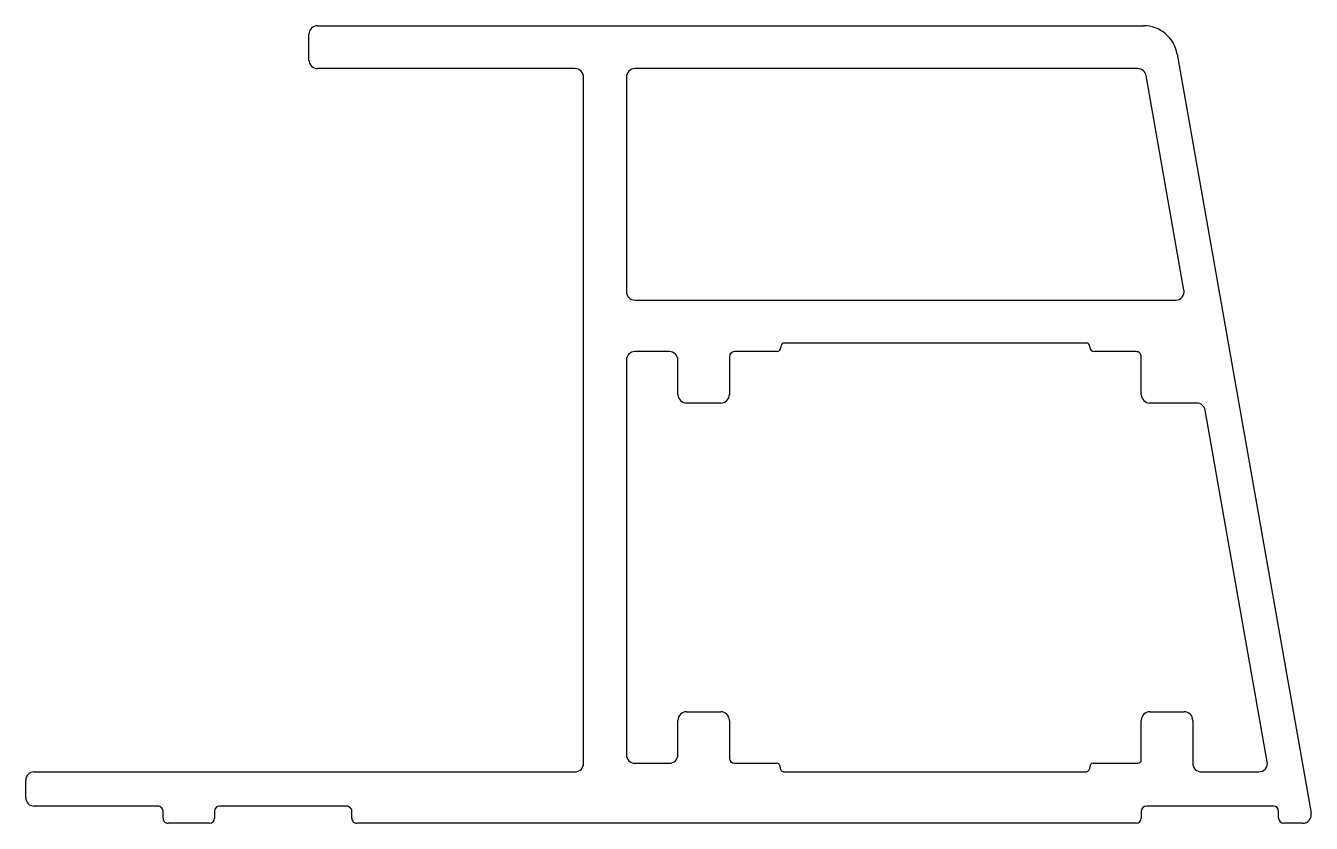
# Model space of a CAD drawing. Extents: x 450.7 to 525.6, y 553.4 to 599.9.
import ezdxf

# ---------------------------------------------------------------- set-up
doc = ezdxf.new("R2010")
doc.units = 0
doc.layers.get('0').update_dxf_attribs({"linetype": 'CONTINUOUS'})

msp = doc.modelspace()

# ---------------------------------------------------------------- linework, layer by layer
at = {"color": 7, "linetype": 'CONTINUOUS'}
for p, q in [((467.227, 597.894), (467.227, 599.394)), ((467.727, 599.894), (515.849, 599.894)), ((517.819, 598.241), (525.623, 553.981)), ((482.727, 597.394), (467.727, 597.394)), ((515.518, 597.394), (486.227, 597.394)), ((483.227, 556.894), (483.227, 596.894)), ((485.727, 596.894), (485.727, 584.394)), ((518.214, 584.481), (516.01, 596.981)), ((486.227, 583.894), (517.722, 583.894)), ((512.527, 581.394), (494.927, 581.394)), ((488.227, 580.894), (486.227, 580.894)), ((491.727, 580.594), (491.727, 578.394)), ((494.477, 580.894), (492.027, 580.894)), ((494.727, 581.195), (494.727, 581.144)), ((512.727, 581.144), (512.727, 581.195)), ((515.427, 580.894), (512.977, 580.894)), ((515.727, 578.394), (515.727, 580.594)), ((485.727, 580.394), (485.727, 557.394)), ((488.727, 578.394), (488.727, 580.394)), ((491.227, 577.894), (489.227, 577.894)), ((518.956, 577.894), (516.227, 577.894)), ((523.063, 556.981), (519.449, 577.481)), ((489.227, 559.894), (491.227, 559.894)), ((516.227, 559.894), (518.227, 559.894)), ((488.727, 557.394), (488.727, 559.394)), ((491.727, 559.394), (491.727, 557.194)), ((515.727, 557.094), (515.727, 559.394)), ((518.727, 559.394), (518.727, 556.894)), ((486.227, 556.894), (488.227, 556.894)), ((492.027, 556.894), (494.477, 556.894)), ((494.677, 556.694), (494.677, 556.645)), ((512.727, 556.645), (512.727, 556.694)), ((512.927, 556.894), (515.527, 556.894)), ((450.727, 554.894), (450.727, 555.894)), ((451.227, 556.394), (482.727, 556.394)), ((494.927, 556.394), (512.477, 556.394)), ((519.227, 556.394), (522.571, 556.394)), ((458.427, 554.394), (451.227, 554.394)), ((469.427, 554.394), (462.027, 554.394)), ((523.427, 554.394), (516.027, 554.394)), ((458.727, 553.694), (458.727, 554.094)), ((461.727, 554.094), (461.727, 553.694)), ((469.727, 553.694), (469.727, 554.094)), ((515.727, 554.094), (515.727, 553.694)), ((523.727, 553.694), (523.727, 554.094)), ((461.427, 553.394), (459.027, 553.394)), ((515.427, 553.394), (470.027, 553.394)), ((525.131, 553.394), (524.027, 553.394))]:
    msp.add_line(p, q, dxfattribs=at)
for centre, radius, start, end in [((467.727, 599.394), 0.5, 90.00008, 179.99366), ((515.849, 597.894), 2, 9.99975, 90.00008), ((467.727, 597.894), 0.5, 179.99366, 269.99971), ((482.727, 596.894), 0.5, 359.99995, 89.99971), ((486.227, 596.894), 0.5, 89.99987, 180.00036), ((515.518, 596.894), 0.5, 9.99994, 89.99987), ((486.227, 584.394), 0.5, 180.00036, 269.99997), ((517.722, 584.394), 0.5, 269.99997, 9.99994), ((494.927, 581.194), 0.2, 90.00016, 179.88185), ((512.527, 581.194), 0.2, 0.11815, 89.99984), ((486.227, 580.394), 0.5, 90.00068, 179.99973), ((488.227, 580.394), 0.5, 0.00064, 90.00068), ((492.027, 580.594), 0.3, 90.0001, 179.99731), ((494.477, 581.144), 0.25, 270.0001, 359.88185), ((512.977, 581.144), 0.25, 180.11815, 269.9999), ((515.427, 580.594), 0.3, 359.99727, 89.99983), ((489.227, 578.394), 0.5, 180.00064, 270.00068), ((491.227, 578.394), 0.5, 270.00068, 359.99731), ((516.227, 578.394), 0.5, 179.99727, 270.00121), ((518.956, 577.394), 0.5, 9.99994, 90.00121), ((489.227, 559.394), 0.5, 89.99932, 179.99936), ((491.227, 559.394), 0.5, 0.00269, 89.99932), ((516.227, 559.394), 0.5, 90.0006, 179.99731), ((518.227, 559.394), 0.5, 359.99923, 90.0006), ((486.227, 557.394), 0.5, 180.00027, 269.99932), ((488.227, 557.394), 0.5, 269.99932, 359.99936), ((482.727, 556.894), 0.5, 270.00009, 359.99995), ((492.027, 557.194), 0.3, 180.00269, 269.9999), ((494.477, 556.694), 0.2, 359.97825, 89.9999), ((494.927, 556.644), 0.25, 179.97825, 269.99984), ((512.477, 556.644), 0.25, 270.00016, 0.02175), ((512.927, 556.694), 0.2, 90.0001, 180.02175), ((515.527, 557.094), 0.2, 270.0001, 359.99731), ((519.227, 556.894), 0.5, 179.99923, 269.99983), ((522.571, 556.894), 0.5, 269.99983, 9.99994), ((451.227, 555.894), 0.5, 90.00009, 179.99369), ((451.227, 554.894), 0.5, 179.99369, 270.00057), ((458.427, 554.094), 0.3, 359.99829, 90.00057), ((462.027, 554.094), 0.3, 90.00047, 179.99829), ((469.427, 554.094), 0.3, 359.99829, 90.00047), ((516.027, 554.094), 0.3, 90.00045, 179.99829), ((523.427, 554.094), 0.3, 0.02161, 90.00045), ((459.027, 553.694), 0.3, 179.99829, 270.0001), ((461.427, 553.694), 0.3, 270.0001, 359.99829), ((470.027, 553.694), 0.3, 179.99829, 270), ((515.427, 553.694), 0.3, 270, 359.99829), ((524.027, 553.694), 0.3, 180.02161, 270.00177), ((525.131, 553.894), 0.5, 270.00177, 9.99975)]:
    msp.add_arc(centre, radius, start, end, dxfattribs=at)

doc.saveas('drawing.dxf')
